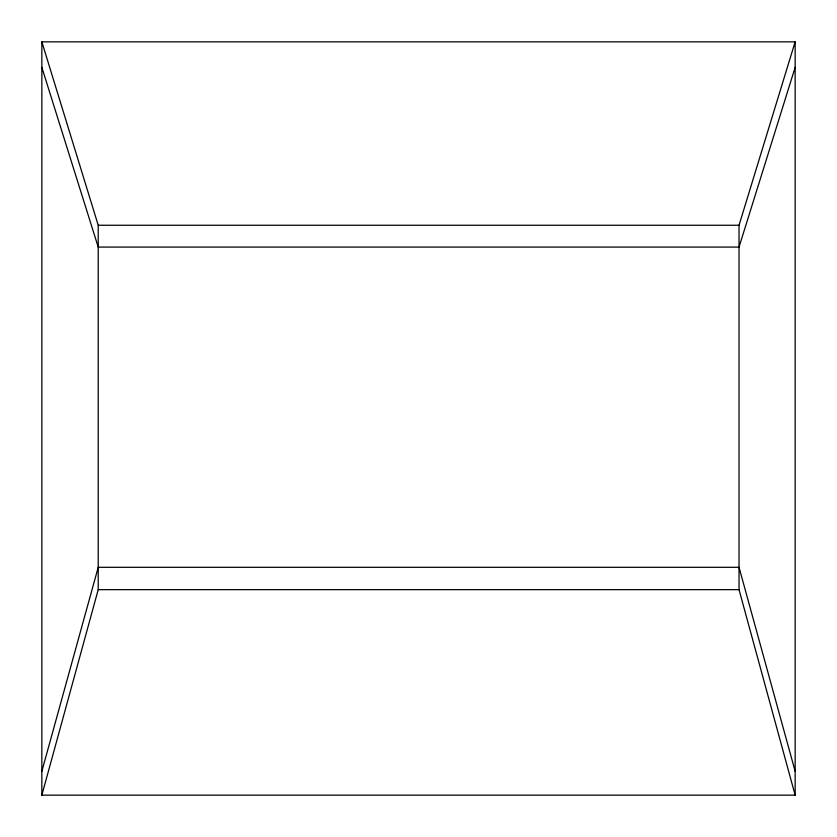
<?xml version="1.0" encoding="UTF-8"?>
<svg xmlns="http://www.w3.org/2000/svg" width="837" height="837" viewBox="0 0 837 837"><rect width="100%" height="100%" fill="white"/><g stroke="black" fill="none" stroke-linecap="round" stroke-linejoin="round"><path stroke-width="1.26" d="M41.85 795.15L98.222 589.656L98.222 225.258L41.85 41.85L795.15 41.85L795.15 795.15L41.85 795.15L41.85 41.85M41.85 771.275L98.222 567.308L739.029 567.308L795.15 771.275M795.15 795.15L739.029 589.656L739.029 225.258L795.15 41.85M795.15 67.389L739.029 247.082L98.222 247.082L41.85 67.389M98.222 225.258L739.029 225.258M98.222 589.656L739.029 589.656"/></g></svg>
